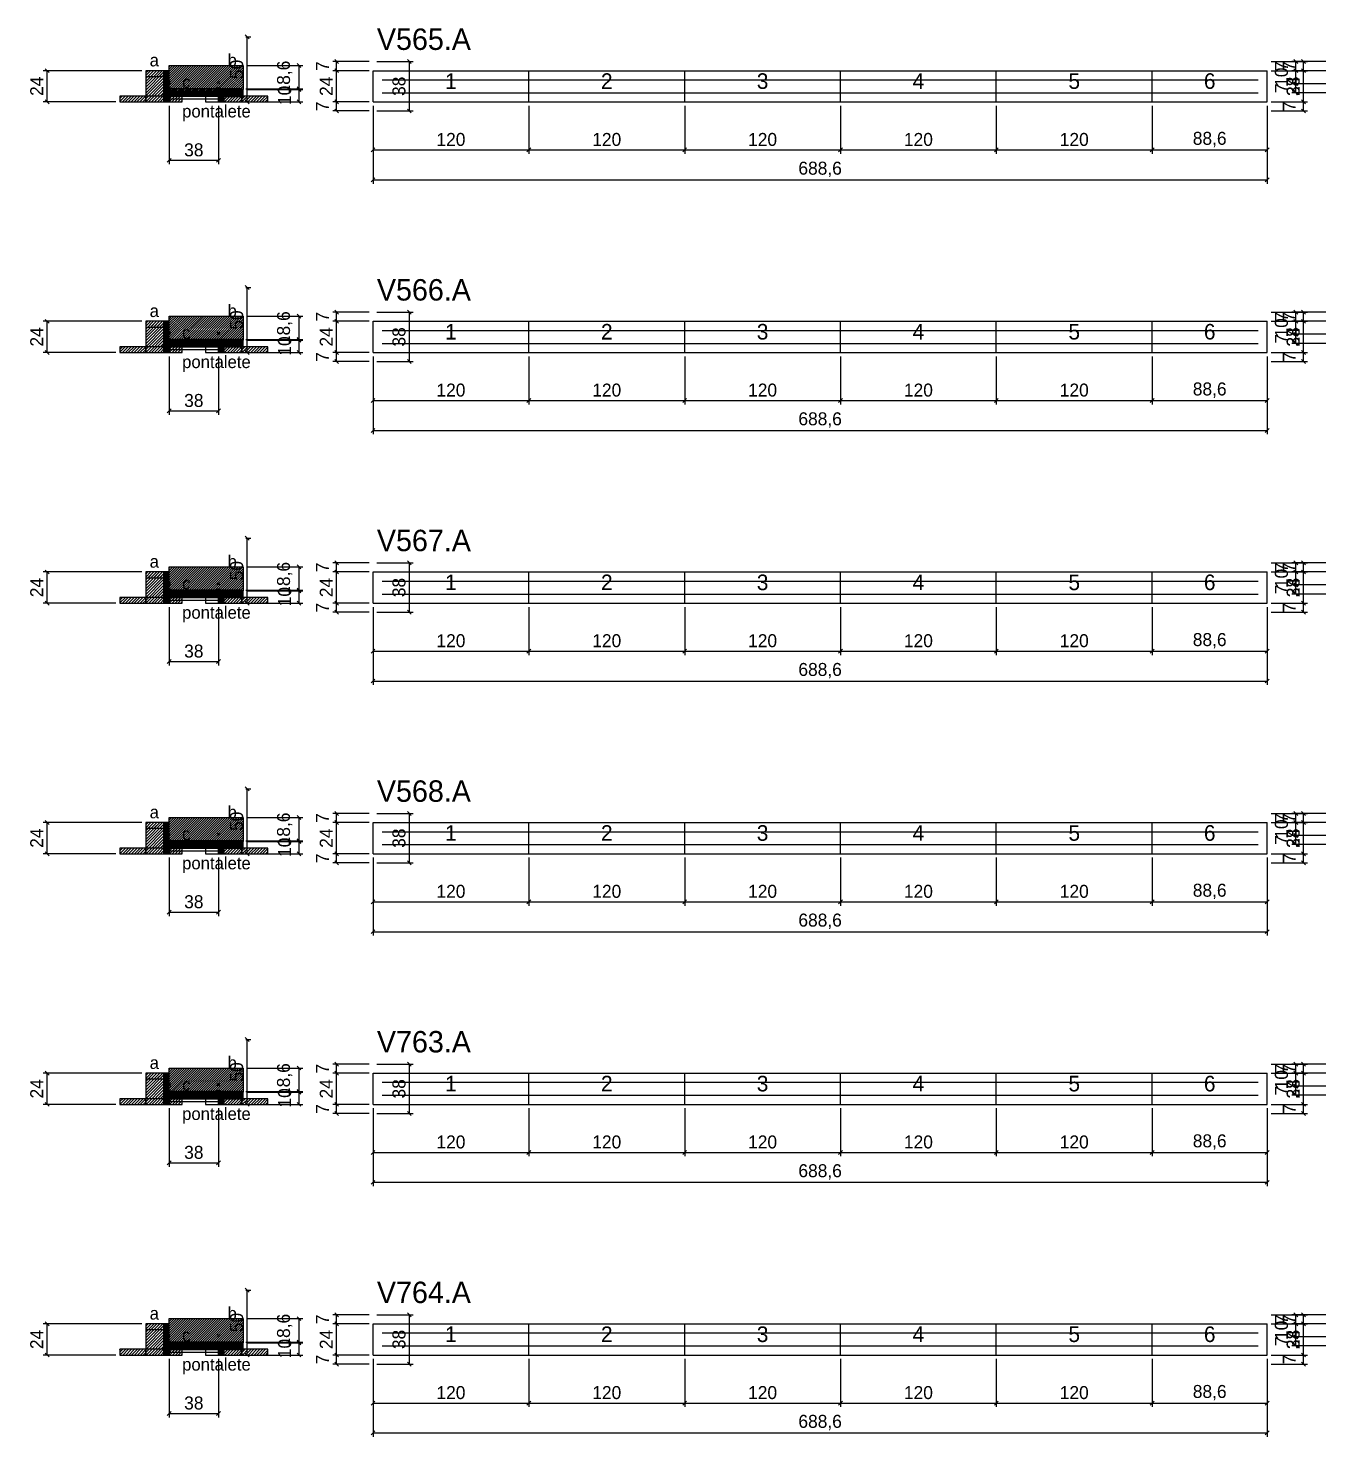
# Model space of a CAD drawing. Extents: x -10500 to 3070, y -6649 to 1250.
# Drawn here: x -69 to 925, y -3754 to -2669 of the extents above; entities that cross this region are included whole.
import ezdxf
from ezdxf.enums import TextEntityAlignment as Align

# ---------------------------------------------------------------- set-up
doc = ezdxf.new("R2010")
doc.units = 0
for name, color, linetype in [('5', 5, 'Continuous'), ('CONCRETO', 251, 'Continuous'), ('COTA', 241, 'Continuous'), ('detalhes', 7, 'Continuous'), ('ESTRUTURACAO', 7, 'Continuous'), ('Hachura', 251, 'Continuous'), ('Madeira', 126, 'Continuous'), ('NOMENCLATURA', 7, 'Continuous'), ('Painéis', 200, 'Continuous'), ('SARR_2.2x7', 40, 'Continuous')]:
    doc.layers.add(name, color=color, linetype=linetype)
doc.dimstyles.new('PAINEL', dxfattribs={"dimtxt": 10, "dimasz": 3, "dimexe": 3, "dimexo": 3, "dimgap": 3, "dimtad": 1, "dimblk": 'OBLIQUE', "dimblk1": 'OBLIQUE', "dimcen": 2.5, "dimclrd": 4, "dimclre": 4, "dimclrt": 240, "dimazin": 3, "dimtfac": 1, "dimtmove": 0, "dimatfit": 3})

# ---------------------------------------------------------------- blocks, each defined once
blk = doc.blocks.new('PAR_ESQ')
for p, q in [((-1, -1), (1, 1)), ((-1, 1), (1, -1))]:
    blk.add_line(p, q)
blk = doc.blocks.new('PAR_FUNDO_ESQ')
for p, q in [((-1, -1), (1, 1)), ((-1, 1), (1, -1))]:
    blk.add_line(p, q)
blk = doc.blocks.new('PAR_FUNDO_DIR')
for p, q in [((-1, -1), (1, 1)), ((-1, 1), (1, -1))]:
    blk.add_line(p, q)
blk = doc.blocks.new('par_int_esq')
for p, q in [((-1, -1), (1, 1)), ((-1, 1), (1, -1))]:
    blk.add_line(p, q)
blk = doc.blocks.new('par_int_dir')
for p, q in [((-1, -1), (1, 1)), ((-1, 1), (1, -1))]:
    blk.add_line(p, q)
blk = doc.blocks.new('_OBLIQUE')
at = {"color": 0, "linetype": 'BYBLOCK'}
blk.add_line((-0.5, -0.5), (0.5, 0.5), dxfattribs=at)

msp = doc.modelspace()

# ---------------------------------------------------------------- hatches: boundary and pattern name
at = {"layer": 'COTA'}
h = msp.add_hatch(dxfattribs=at)
h.set_pattern_fill('ANSI31', scale=0.4)
h.paths.add_polyline_path([(40, -2718), (40, -2698), (97, -2698), (97, -2716.6), (78, -2716.6), (78, -2718)])
h = msp.add_hatch(dxfattribs=at)
h.set_pattern_fill('ANSI31', scale=0.4)
h.paths.add_polyline_path([(40, -2911), (40, -2891), (97, -2891), (97, -2909.6), (78, -2909.6), (78, -2911)])
h = msp.add_hatch(dxfattribs=at)
h.set_pattern_fill('ANSI31', scale=0.4)
h.paths.add_polyline_path([(40, -3104), (40, -3084), (97, -3084), (97, -3102.6), (78, -3102.6), (78, -3104)])
h = msp.add_hatch(dxfattribs=at)
h.set_pattern_fill('ANSI31', scale=0.4)
h.paths.add_polyline_path([(40, -3297), (40, -3277), (97, -3277), (97, -3295.6), (78, -3295.6), (78, -3297)])
h = msp.add_hatch(dxfattribs=at)
h.set_pattern_fill('ANSI31', scale=0.4)
h.paths.add_polyline_path([(40, -3490), (40, -3470), (97, -3470), (97, -3488.6), (78, -3488.6), (78, -3490)])
h = msp.add_hatch(dxfattribs=at)
h.set_pattern_fill('ANSI31', scale=0.4)
h.paths.add_polyline_path([(40, -3683), (40, -3663), (97, -3663), (97, -3681.6), (78, -3681.6), (78, -3683)])
at = {"layer": 'Hachura'}
h = msp.add_hatch(dxfattribs=at)
h.set_pattern_fill('ANSI31', scale=0.5)
h.paths.add_polyline_path([(22, -2726), (36, -2726), (36, -2702), (22, -2702)])
h = msp.add_hatch(dxfattribs=at)
h.set_pattern_fill('ANSI31', scale=0.5)
h.paths.add_polyline_path([(22, -2706.4), (36, -2706.4), (36, -2702), (22, -2702)])
h = msp.add_hatch(dxfattribs=at)
h.set_pattern_fill('SOLID')
h.paths.add_polyline_path([(36, -2726), (40, -2726), (40, -2702), (36, -2702)])
h = msp.add_hatch(dxfattribs=at)
h.set_pattern_fill('ANSI31', scale=0.5)
h.paths.add_polyline_path([(2, -2726), (22, -2726), (22, -2721.6), (2, -2721.6)])
h = msp.add_hatch(dxfattribs=at)
h.set_pattern_fill('SOLID')
h.paths.add_polyline_path([(40, -2721.6), (78, -2721.6), (78, -2718), (40, -2718)])
h = msp.add_hatch(dxfattribs=at)
h.set_pattern_fill('ANSI31', scale=0.5)
h.paths.add_polyline_path([(40, -2726), (50, -2726), (50, -2721.6), (40, -2721.6)])
h = msp.add_hatch(dxfattribs=at)
h.set_pattern_fill('SOLID')
h.paths.add_polyline_path([(78, -2726), (82, -2726), (82, -2716), (78, -2716)])
h = msp.add_hatch(dxfattribs=at)
h.set_pattern_fill('SOLID')
h.paths.add_polyline_path([(78, -2716), (97, -2716), (97, -2722), (78, -2722)])
h = msp.add_hatch(dxfattribs=at)
h.set_pattern_fill('ANSI31', scale=0.5)
h.paths.add_polyline_path([(82, -2726), (96, -2726), (96, -2716), (82, -2716)])
h = msp.add_hatch(dxfattribs=at)
h.set_pattern_fill('ANSI31', scale=0.5)
h.paths.add_polyline_path([(82, -2720.4), (96, -2720.4), (96, -2716), (82, -2716)])
h = msp.add_hatch(dxfattribs=at)
h.set_pattern_fill('ANSI31', scale=0.5)
h.paths.add_polyline_path([(96, -2726), (116, -2726), (116, -2721.6), (96, -2721.6)])
h = msp.add_hatch(dxfattribs=at)
h.set_pattern_fill('ANSI31', scale=0.5)
h.paths.add_polyline_path([(22, -2919), (36, -2919), (36, -2895), (22, -2895)])
h = msp.add_hatch(dxfattribs=at)
h.set_pattern_fill('ANSI31', scale=0.5)
h.paths.add_polyline_path([(22, -2899.4), (36, -2899.4), (36, -2895), (22, -2895)])
h = msp.add_hatch(dxfattribs=at)
h.set_pattern_fill('SOLID')
h.paths.add_polyline_path([(36, -2919), (40, -2919), (40, -2895), (36, -2895)])
h = msp.add_hatch(dxfattribs=at)
h.set_pattern_fill('ANSI31', scale=0.5)
h.paths.add_polyline_path([(2, -2919), (22, -2919), (22, -2914.6), (2, -2914.6)])
h = msp.add_hatch(dxfattribs=at)
h.set_pattern_fill('SOLID')
h.paths.add_polyline_path([(40, -2914.6), (78, -2914.6), (78, -2911), (40, -2911)])
h = msp.add_hatch(dxfattribs=at)
h.set_pattern_fill('ANSI31', scale=0.5)
h.paths.add_polyline_path([(40, -2919), (50, -2919), (50, -2914.6), (40, -2914.6)])
h = msp.add_hatch(dxfattribs=at)
h.set_pattern_fill('SOLID')
h.paths.add_polyline_path([(78, -2919), (82, -2919), (82, -2909), (78, -2909)])
h = msp.add_hatch(dxfattribs=at)
h.set_pattern_fill('SOLID')
h.paths.add_polyline_path([(78, -2909), (97, -2909), (97, -2915), (78, -2915)])
h = msp.add_hatch(dxfattribs=at)
h.set_pattern_fill('ANSI31', scale=0.5)
h.paths.add_polyline_path([(82, -2919), (96, -2919), (96, -2909), (82, -2909)])
h = msp.add_hatch(dxfattribs=at)
h.set_pattern_fill('ANSI31', scale=0.5)
h.paths.add_polyline_path([(82, -2913.4), (96, -2913.4), (96, -2909), (82, -2909)])
h = msp.add_hatch(dxfattribs=at)
h.set_pattern_fill('ANSI31', scale=0.5)
h.paths.add_polyline_path([(96, -2919), (116, -2919), (116, -2914.6), (96, -2914.6)])
h = msp.add_hatch(dxfattribs=at)
h.set_pattern_fill('ANSI31', scale=0.5)
h.paths.add_polyline_path([(22, -3112), (36, -3112), (36, -3088), (22, -3088)])
h = msp.add_hatch(dxfattribs=at)
h.set_pattern_fill('ANSI31', scale=0.5)
h.paths.add_polyline_path([(22, -3092.4), (36, -3092.4), (36, -3088), (22, -3088)])
h = msp.add_hatch(dxfattribs=at)
h.set_pattern_fill('SOLID')
h.paths.add_polyline_path([(36, -3112), (40, -3112), (40, -3088), (36, -3088)])
h = msp.add_hatch(dxfattribs=at)
h.set_pattern_fill('SOLID')
h.paths.add_polyline_path([(78, -3112), (82, -3112), (82, -3102), (78, -3102)])
h = msp.add_hatch(dxfattribs=at)
h.set_pattern_fill('SOLID')
h.paths.add_polyline_path([(78, -3102), (97, -3102), (97, -3108), (78, -3108)])
h = msp.add_hatch(dxfattribs=at)
h.set_pattern_fill('ANSI31', scale=0.5)
h.paths.add_polyline_path([(82, -3112), (96, -3112), (96, -3102), (82, -3102)])
h = msp.add_hatch(dxfattribs=at)
h.set_pattern_fill('ANSI31', scale=0.5)
h.paths.add_polyline_path([(82, -3106.4), (96, -3106.4), (96, -3102), (82, -3102)])
h = msp.add_hatch(dxfattribs=at)
h.set_pattern_fill('ANSI31', scale=0.5)
h.paths.add_polyline_path([(2, -3112), (22, -3112), (22, -3107.6), (2, -3107.6)])
h = msp.add_hatch(dxfattribs=at)
h.set_pattern_fill('SOLID')
h.paths.add_polyline_path([(40, -3107.6), (78, -3107.6), (78, -3104), (40, -3104)])
h = msp.add_hatch(dxfattribs=at)
h.set_pattern_fill('ANSI31', scale=0.5)
h.paths.add_polyline_path([(40, -3112), (50, -3112), (50, -3107.6), (40, -3107.6)])
h = msp.add_hatch(dxfattribs=at)
h.set_pattern_fill('ANSI31', scale=0.5)
h.paths.add_polyline_path([(96, -3112), (116, -3112), (116, -3107.6), (96, -3107.6)])
h = msp.add_hatch(dxfattribs=at)
h.set_pattern_fill('ANSI31', scale=0.5)
h.paths.add_polyline_path([(22, -3305), (36, -3305), (36, -3281), (22, -3281)])
h = msp.add_hatch(dxfattribs=at)
h.set_pattern_fill('ANSI31', scale=0.5)
h.paths.add_polyline_path([(22, -3285.4), (36, -3285.4), (36, -3281), (22, -3281)])
h = msp.add_hatch(dxfattribs=at)
h.set_pattern_fill('SOLID')
h.paths.add_polyline_path([(36, -3305), (40, -3305), (40, -3281), (36, -3281)])
h = msp.add_hatch(dxfattribs=at)
h.set_pattern_fill('SOLID')
h.paths.add_polyline_path([(40, -3300.6), (78, -3300.6), (78, -3297), (40, -3297)])
h = msp.add_hatch(dxfattribs=at)
h.set_pattern_fill('SOLID')
h.paths.add_polyline_path([(78, -3305), (82, -3305), (82, -3295), (78, -3295)])
h = msp.add_hatch(dxfattribs=at)
h.set_pattern_fill('SOLID')
h.paths.add_polyline_path([(78, -3295), (97, -3295), (97, -3301), (78, -3301)])
h = msp.add_hatch(dxfattribs=at)
h.set_pattern_fill('ANSI31', scale=0.5)
h.paths.add_polyline_path([(82, -3305), (96, -3305), (96, -3295), (82, -3295)])
h = msp.add_hatch(dxfattribs=at)
h.set_pattern_fill('ANSI31', scale=0.5)
h.paths.add_polyline_path([(82, -3299.4), (96, -3299.4), (96, -3295), (82, -3295)])
h = msp.add_hatch(dxfattribs=at)
h.set_pattern_fill('ANSI31', scale=0.5)
h.paths.add_polyline_path([(2, -3305), (22, -3305), (22, -3300.6), (2, -3300.6)])
h = msp.add_hatch(dxfattribs=at)
h.set_pattern_fill('ANSI31', scale=0.5)
h.paths.add_polyline_path([(40, -3305), (50, -3305), (50, -3300.6), (40, -3300.6)])
h = msp.add_hatch(dxfattribs=at)
h.set_pattern_fill('ANSI31', scale=0.5)
h.paths.add_polyline_path([(96, -3305), (116, -3305), (116, -3300.6), (96, -3300.6)])
h = msp.add_hatch(dxfattribs=at)
h.set_pattern_fill('ANSI31', scale=0.5)
h.paths.add_polyline_path([(22, -3498), (36, -3498), (36, -3474), (22, -3474)])
h = msp.add_hatch(dxfattribs=at)
h.set_pattern_fill('ANSI31', scale=0.5)
h.paths.add_polyline_path([(22, -3478.4), (36, -3478.4), (36, -3474), (22, -3474)])
h = msp.add_hatch(dxfattribs=at)
h.set_pattern_fill('SOLID')
h.paths.add_polyline_path([(36, -3498), (40, -3498), (40, -3474), (36, -3474)])
h = msp.add_hatch(dxfattribs=at)
h.set_pattern_fill('SOLID')
h.paths.add_polyline_path([(40, -3493.6), (78, -3493.6), (78, -3490), (40, -3490)])
h = msp.add_hatch(dxfattribs=at)
h.set_pattern_fill('SOLID')
h.paths.add_polyline_path([(78, -3498), (82, -3498), (82, -3488), (78, -3488)])
h = msp.add_hatch(dxfattribs=at)
h.set_pattern_fill('SOLID')
h.paths.add_polyline_path([(78, -3488), (97, -3488), (97, -3494), (78, -3494)])
h = msp.add_hatch(dxfattribs=at)
h.set_pattern_fill('ANSI31', scale=0.5)
h.paths.add_polyline_path([(82, -3498), (96, -3498), (96, -3488), (82, -3488)])
h = msp.add_hatch(dxfattribs=at)
h.set_pattern_fill('ANSI31', scale=0.5)
h.paths.add_polyline_path([(82, -3492.4), (96, -3492.4), (96, -3488), (82, -3488)])
h = msp.add_hatch(dxfattribs=at)
h.set_pattern_fill('ANSI31', scale=0.5)
h.paths.add_polyline_path([(2, -3498), (22, -3498), (22, -3493.6), (2, -3493.6)])
h = msp.add_hatch(dxfattribs=at)
h.set_pattern_fill('ANSI31', scale=0.5)
h.paths.add_polyline_path([(40, -3498), (50, -3498), (50, -3493.6), (40, -3493.6)])
h = msp.add_hatch(dxfattribs=at)
h.set_pattern_fill('ANSI31', scale=0.5)
h.paths.add_polyline_path([(96, -3498), (116, -3498), (116, -3493.6), (96, -3493.6)])
h = msp.add_hatch(dxfattribs=at)
h.set_pattern_fill('ANSI31', scale=0.5)
h.paths.add_polyline_path([(22, -3691), (36, -3691), (36, -3667), (22, -3667)])
h = msp.add_hatch(dxfattribs=at)
h.set_pattern_fill('ANSI31', scale=0.5)
h.paths.add_polyline_path([(22, -3671.4), (36, -3671.4), (36, -3667), (22, -3667)])
h = msp.add_hatch(dxfattribs=at)
h.set_pattern_fill('SOLID')
h.paths.add_polyline_path([(36, -3691), (40, -3691), (40, -3667), (36, -3667)])
h = msp.add_hatch(dxfattribs=at)
h.set_pattern_fill('ANSI31', scale=0.5)
h.paths.add_polyline_path([(2, -3691), (22, -3691), (22, -3686.6), (2, -3686.6)])
h = msp.add_hatch(dxfattribs=at)
h.set_pattern_fill('SOLID')
h.paths.add_polyline_path([(40, -3686.6), (78, -3686.6), (78, -3683), (40, -3683)])
h = msp.add_hatch(dxfattribs=at)
h.set_pattern_fill('ANSI31', scale=0.5)
h.paths.add_polyline_path([(40, -3691), (50, -3691), (50, -3686.6), (40, -3686.6)])
h = msp.add_hatch(dxfattribs=at)
h.set_pattern_fill('SOLID')
h.paths.add_polyline_path([(78, -3691), (82, -3691), (82, -3681), (78, -3681)])
h = msp.add_hatch(dxfattribs=at)
h.set_pattern_fill('SOLID')
h.paths.add_polyline_path([(78, -3681), (97, -3681), (97, -3687), (78, -3687)])
h = msp.add_hatch(dxfattribs=at)
h.set_pattern_fill('ANSI31', scale=0.5)
h.paths.add_polyline_path([(82, -3691), (96, -3691), (96, -3681), (82, -3681)])
h = msp.add_hatch(dxfattribs=at)
h.set_pattern_fill('ANSI31', scale=0.5)
h.paths.add_polyline_path([(82, -3685.4), (96, -3685.4), (96, -3681), (82, -3681)])
h = msp.add_hatch(dxfattribs=at)
h.set_pattern_fill('ANSI31', scale=0.5)
h.paths.add_polyline_path([(96, -3691), (116, -3691), (116, -3686.6), (96, -3686.6)])
at = {"layer": 'HACHURACONCRETO'}
h = msp.add_hatch(dxfattribs=at)
h.set_pattern_fill('ANSI31', scale=0.3)
h.paths.add_polyline_path([(40, -2721.6), (78, -2721.6), (78, -2716), (40, -2716)])
h = msp.add_hatch(dxfattribs=at)
h.set_pattern_fill('ANSI31', scale=0.3)
h.paths.add_polyline_path([(40, -2914.6), (78, -2914.6), (78, -2909), (40, -2909)])
h = msp.add_hatch(dxfattribs=at)
h.set_pattern_fill('ANSI31', scale=0.3)
h.paths.add_polyline_path([(40, -3107.6), (78, -3107.6), (78, -3102), (40, -3102)])
h = msp.add_hatch(dxfattribs=at)
h.set_pattern_fill('ANSI31', scale=0.3)
h.paths.add_polyline_path([(40, -3300.6), (78, -3300.6), (78, -3295), (40, -3295)])
h = msp.add_hatch(dxfattribs=at)
h.set_pattern_fill('ANSI31', scale=0.3)
h.paths.add_polyline_path([(40, -3493.6), (78, -3493.6), (78, -3488), (40, -3488)])
h = msp.add_hatch(dxfattribs=at)
h.set_pattern_fill('ANSI31', scale=0.3)
h.paths.add_polyline_path([(40, -3686.6), (78, -3686.6), (78, -3681), (40, -3681)])

# ---------------------------------------------------------------- linework, layer by layer
at = {"layer": 'BARRA_ANCORAGEM'}
for p, q in [((40, -2718.3), (78, -2718.3)), ((40, -2720.3), (40, -2718.3)), ((40, -2720.3), (78, -2720.3)), ((40, -2721.7), (78, -2721.7)), ((40, -2723.7), (40, -2721.7)), ((78, -2720.3), (78, -2718.3)), ((78, -2723.7), (78, -2721.7)), ((40, -2723.7), (78, -2723.7)), ((40, -2911.3), (78, -2911.3)), ((40, -2913.3), (40, -2911.3)), ((40, -2913.3), (78, -2913.3)), ((40, -2914.7), (78, -2914.7)), ((40, -2916.7), (40, -2914.7)), ((40, -2916.7), (78, -2916.7)), ((78, -2913.3), (78, -2911.3)), ((78, -2916.7), (78, -2914.7)), ((40, -3104.3), (78, -3104.3)), ((40, -3106.3), (40, -3104.3)), ((40, -3106.3), (78, -3106.3)), ((40, -3107.7), (78, -3107.7)), ((40, -3109.7), (40, -3107.7)), ((40, -3109.7), (78, -3109.7)), ((78, -3106.3), (78, -3104.3)), ((78, -3109.7), (78, -3107.7)), ((40, -3297.3), (78, -3297.3)), ((40, -3299.3), (40, -3297.3)), ((78, -3299.3), (78, -3297.3)), ((40, -3299.3), (78, -3299.3)), ((40, -3300.7), (78, -3300.7)), ((40, -3302.7), (40, -3300.7)), ((40, -3302.7), (78, -3302.7)), ((78, -3302.7), (78, -3300.7)), ((40, -3490.3), (78, -3490.3)), ((40, -3492.3), (40, -3490.3)), ((40, -3492.3), (78, -3492.3)), ((78, -3492.3), (78, -3490.3)), ((40, -3493.7), (78, -3493.7)), ((40, -3495.7), (40, -3493.7)), ((40, -3495.7), (78, -3495.7)), ((78, -3495.7), (78, -3493.7)), ((40, -3683.3), (78, -3683.3)), ((40, -3685.3), (40, -3683.3)), ((40, -3685.3), (78, -3685.3)), ((40, -3686.7), (78, -3686.7)), ((40, -3688.7), (40, -3686.7)), ((78, -3685.3), (78, -3683.3)), ((78, -3688.7), (78, -3686.7)), ((40, -3688.7), (78, -3688.7))]:
    msp.add_line(p, q, dxfattribs=at)
at = {"layer": 'CONCRETO'}
for points in [[(40, -2718), (40, -2698), (97, -2698), (97, -2716.6), (78, -2716.6), (78, -2718)], [(40, -2911), (40, -2891), (97, -2891), (97, -2909.6), (78, -2909.6), (78, -2911)], [(40, -3104), (40, -3084), (97, -3084), (97, -3102.6), (78, -3102.6), (78, -3104)], [(40, -3297), (40, -3277), (97, -3277), (97, -3295.6), (78, -3295.6), (78, -3297)], [(40, -3490), (40, -3470), (97, -3470), (97, -3488.6), (78, -3488.6), (78, -3490)], [(40, -3683), (40, -3663), (97, -3663), (97, -3681.6), (78, -3681.6), (78, -3683)]]:
    msp.add_lwpolyline(points, close=True, dxfattribs=at)
at = {"layer": 'HACHURACONCRETO'}
for points in [[(40, -2721.6), (78, -2721.6), (78, -2716), (40, -2716)], [(40, -2914.6), (78, -2914.6), (78, -2909), (40, -2909)], [(40, -3107.6), (78, -3107.6), (78, -3102), (40, -3102)], [(40, -3300.6), (78, -3300.6), (78, -3295), (40, -3295)], [(40, -3493.6), (78, -3493.6), (78, -3488), (40, -3488)], [(40, -3686.6), (78, -3686.6), (78, -3681), (40, -3681)]]:
    msp.add_lwpolyline(points, close=True, dxfattribs=at)
at = {"layer": 'Madeira'}
for points in [[(22, -2726), (36, -2726), (36, -2702), (22, -2702)], [(22, -2706.4), (36, -2706.4), (36, -2702), (22, -2702)], [(2, -2726), (22, -2726), (22, -2721.6), (2, -2721.6)], [(22, -2726), (36, -2726), (36, -2721.6), (22, -2721.6)], [(40, -2726), (50, -2726), (50, -2721.6), (40, -2721.6)], [(68, -2726), (78, -2726), (78, -2721.6), (68, -2721.6)], [(82, -2726), (96, -2726), (96, -2716), (82, -2716)], [(82, -2720.4), (96, -2720.4), (96, -2716), (82, -2716)], [(96, -2726), (116, -2726), (116, -2721.6), (96, -2721.6)], [(22, -2919), (36, -2919), (36, -2895), (22, -2895)], [(22, -2899.4), (36, -2899.4), (36, -2895), (22, -2895)], [(2, -2919), (22, -2919), (22, -2914.6), (2, -2914.6)], [(22, -2919), (36, -2919), (36, -2914.6), (22, -2914.6)], [(40, -2919), (50, -2919), (50, -2914.6), (40, -2914.6)], [(68, -2919), (78, -2919), (78, -2914.6), (68, -2914.6)], [(82, -2919), (96, -2919), (96, -2909), (82, -2909)], [(82, -2913.4), (96, -2913.4), (96, -2909), (82, -2909)], [(96, -2919), (116, -2919), (116, -2914.6), (96, -2914.6)], [(22, -3112), (36, -3112), (36, -3088), (22, -3088)], [(22, -3092.4), (36, -3092.4), (36, -3088), (22, -3088)], [(82, -3112), (96, -3112), (96, -3102), (82, -3102)], [(82, -3106.4), (96, -3106.4), (96, -3102), (82, -3102)], [(2, -3112), (22, -3112), (22, -3107.6), (2, -3107.6)], [(22, -3112), (36, -3112), (36, -3107.6), (22, -3107.6)], [(40, -3112), (50, -3112), (50, -3107.6), (40, -3107.6)], [(68, -3112), (78, -3112), (78, -3107.6), (68, -3107.6)], [(96, -3112), (116, -3112), (116, -3107.6), (96, -3107.6)], [(22, -3305), (36, -3305), (36, -3281), (22, -3281)], [(22, -3285.4), (36, -3285.4), (36, -3281), (22, -3281)], [(82, -3305), (96, -3305), (96, -3295), (82, -3295)], [(82, -3299.4), (96, -3299.4), (96, -3295), (82, -3295)], [(2, -3305), (22, -3305), (22, -3300.6), (2, -3300.6)], [(22, -3305), (36, -3305), (36, -3300.6), (22, -3300.6)], [(40, -3305), (50, -3305), (50, -3300.6), (40, -3300.6)], [(68, -3305), (78, -3305), (78, -3300.6), (68, -3300.6)], [(96, -3305), (116, -3305), (116, -3300.6), (96, -3300.6)], [(22, -3498), (36, -3498), (36, -3474), (22, -3474)], [(22, -3478.4), (36, -3478.4), (36, -3474), (22, -3474)], [(82, -3498), (96, -3498), (96, -3488), (82, -3488)], [(82, -3492.4), (96, -3492.4), (96, -3488), (82, -3488)], [(2, -3498), (22, -3498), (22, -3493.6), (2, -3493.6)], [(22, -3498), (36, -3498), (36, -3493.6), (22, -3493.6)], [(40, -3498), (50, -3498), (50, -3493.6), (40, -3493.6)], [(68, -3498), (78, -3498), (78, -3493.6), (68, -3493.6)], [(96, -3498), (116, -3498), (116, -3493.6), (96, -3493.6)], [(22, -3691), (36, -3691), (36, -3667), (22, -3667)], [(22, -3671.4), (36, -3671.4), (36, -3667), (22, -3667)], [(2, -3691), (22, -3691), (22, -3686.6), (2, -3686.6)], [(22, -3691), (36, -3691), (36, -3686.6), (22, -3686.6)], [(40, -3691), (50, -3691), (50, -3686.6), (40, -3686.6)], [(68, -3691), (78, -3691), (78, -3686.6), (68, -3686.6)], [(82, -3691), (96, -3691), (96, -3681), (82, -3681)], [(82, -3685.4), (96, -3685.4), (96, -3681), (82, -3681)], [(96, -3691), (116, -3691), (116, -3686.6), (96, -3686.6)]]:
    msp.add_lwpolyline(points, close=True, dxfattribs=at)
at = {"layer": 'Painéis'}
for p, q in [((197, -2702), (317, -2702)), ((197, -2726), (197, -2702)), ((317, -2726), (317, -2702)), ((317, -2726), (317, -2702)), ((317, -2702), (437, -2702)), ((317, -2726), (317, -2702)), ((437, -2726), (437, -2702)), ((437, -2726), (437, -2702)), ((437, -2702), (557, -2702)), ((437, -2726), (437, -2702)), ((557, -2726), (557, -2702)), ((557, -2726), (557, -2702)), ((557, -2702), (677, -2702)), ((557, -2726), (557, -2702)), ((677, -2726), (677, -2702)), ((677, -2726), (677, -2702)), ((677, -2702), (797, -2702)), ((677, -2726), (677, -2702)), ((797, -2726), (797, -2702)), ((797, -2726), (797, -2702)), ((797, -2702), (885.6, -2702)), ((797, -2726), (797, -2702)), ((885.6, -2726), (885.6, -2702)), ((197, -2726), (317, -2726)), ((317, -2726), (437, -2726)), ((437, -2726), (557, -2726)), ((557, -2726), (677, -2726)), ((677, -2726), (797, -2726)), ((797, -2726), (885.6, -2726)), ((197, -2895), (317, -2895)), ((197, -2919), (197, -2895)), ((317, -2919), (317, -2895)), ((317, -2919), (317, -2895)), ((317, -2895), (437, -2895)), ((317, -2919), (317, -2895)), ((437, -2919), (437, -2895)), ((437, -2919), (437, -2895)), ((437, -2895), (557, -2895)), ((437, -2919), (437, -2895)), ((557, -2919), (557, -2895)), ((557, -2919), (557, -2895)), ((557, -2895), (677, -2895)), ((557, -2919), (557, -2895)), ((677, -2919), (677, -2895)), ((677, -2919), (677, -2895)), ((677, -2895), (797, -2895)), ((677, -2919), (677, -2895)), ((797, -2919), (797, -2895)), ((797, -2919), (797, -2895)), ((797, -2895), (885.6, -2895)), ((797, -2919), (797, -2895)), ((885.6, -2919), (885.6, -2895)), ((197, -2919), (317, -2919)), ((317, -2919), (437, -2919)), ((437, -2919), (557, -2919)), ((557, -2919), (677, -2919)), ((677, -2919), (797, -2919)), ((797, -2919), (885.6, -2919)), ((197, -3088), (317, -3088)), ((197, -3112), (197, -3088)), ((317, -3112), (317, -3088)), ((317, -3112), (317, -3088)), ((317, -3088), (437, -3088)), ((317, -3112), (317, -3088)), ((437, -3112), (437, -3088)), ((437, -3112), (437, -3088)), ((437, -3088), (557, -3088)), ((437, -3112), (437, -3088)), ((557, -3112), (557, -3088)), ((557, -3112), (557, -3088)), ((557, -3088), (677, -3088)), ((557, -3112), (557, -3088)), ((677, -3112), (677, -3088)), ((677, -3112), (677, -3088)), ((677, -3088), (797, -3088)), ((677, -3112), (677, -3088)), ((797, -3112), (797, -3088)), ((797, -3112), (797, -3088)), ((797, -3088), (885.6, -3088)), ((797, -3112), (797, -3088)), ((885.6, -3112), (885.6, -3088)), ((197, -3112), (317, -3112)), ((317, -3112), (437, -3112)), ((437, -3112), (557, -3112)), ((557, -3112), (677, -3112)), ((677, -3112), (797, -3112)), ((797, -3112), (885.6, -3112)), ((197, -3281), (317, -3281)), ((197, -3305), (197, -3281)), ((317, -3305), (317, -3281)), ((317, -3305), (317, -3281)), ((317, -3281), (437, -3281)), ((317, -3305), (317, -3281)), ((437, -3305), (437, -3281)), ((437, -3305), (437, -3281)), ((437, -3281), (557, -3281)), ((437, -3305), (437, -3281)), ((557, -3305), (557, -3281)), ((557, -3305), (557, -3281)), ((557, -3281), (677, -3281)), ((557, -3305), (557, -3281)), ((677, -3305), (677, -3281)), ((677, -3305), (677, -3281)), ((677, -3281), (797, -3281)), ((677, -3305), (677, -3281)), ((797, -3305), (797, -3281)), ((797, -3305), (797, -3281)), ((797, -3281), (885.6, -3281)), ((797, -3305), (797, -3281)), ((885.6, -3305), (885.6, -3281)), ((197, -3305), (317, -3305)), ((317, -3305), (437, -3305)), ((437, -3305), (557, -3305)), ((557, -3305), (677, -3305)), ((677, -3305), (797, -3305)), ((797, -3305), (885.6, -3305)), ((197, -3474), (317, -3474)), ((197, -3498), (197, -3474)), ((317, -3498), (317, -3474)), ((317, -3498), (317, -3474)), ((317, -3474), (437, -3474)), ((317, -3498), (317, -3474)), ((437, -3498), (437, -3474)), ((437, -3498), (437, -3474)), ((437, -3474), (557, -3474)), ((437, -3498), (437, -3474)), ((557, -3498), (557, -3474)), ((557, -3498), (557, -3474)), ((557, -3474), (677, -3474)), ((557, -3498), (557, -3474)), ((677, -3498), (677, -3474)), ((677, -3498), (677, -3474)), ((677, -3474), (797, -3474)), ((677, -3498), (677, -3474)), ((797, -3498), (797, -3474)), ((797, -3498), (797, -3474)), ((797, -3474), (885.6, -3474)), ((797, -3498), (797, -3474)), ((885.6, -3498), (885.6, -3474)), ((197, -3498), (317, -3498)), ((317, -3498), (437, -3498)), ((437, -3498), (557, -3498)), ((557, -3498), (677, -3498)), ((677, -3498), (797, -3498)), ((797, -3498), (885.6, -3498)), ((197, -3667), (317, -3667)), ((197, -3691), (197, -3667)), ((317, -3691), (317, -3667)), ((317, -3691), (317, -3667)), ((317, -3667), (437, -3667)), ((317, -3691), (317, -3667)), ((437, -3691), (437, -3667)), ((437, -3691), (437, -3667)), ((437, -3667), (557, -3667)), ((437, -3691), (437, -3667)), ((557, -3691), (557, -3667)), ((557, -3691), (557, -3667)), ((557, -3667), (677, -3667)), ((557, -3691), (557, -3667)), ((677, -3691), (677, -3667)), ((677, -3691), (677, -3667)), ((677, -3667), (797, -3667)), ((677, -3691), (677, -3667)), ((797, -3691), (797, -3667)), ((797, -3691), (797, -3667)), ((797, -3667), (885.6, -3667)), ((797, -3691), (797, -3667)), ((885.6, -3691), (885.6, -3667)), ((197, -3691), (317, -3691)), ((317, -3691), (437, -3691)), ((437, -3691), (557, -3691)), ((557, -3691), (677, -3691)), ((677, -3691), (797, -3691)), ((797, -3691), (885.6, -3691))]:
    msp.add_line(p, q, dxfattribs=at)
for points in [[(36, -2726), (40, -2726), (40, -2702), (36, -2702)], [(40, -2721.6), (78, -2721.6), (78, -2718), (40, -2718)], [(78, -2726), (82, -2726), (82, -2716), (78, -2716)], [(78, -2716), (97, -2716), (97, -2716.6), (78, -2716.6)], [(36, -2919), (40, -2919), (40, -2895), (36, -2895)], [(40, -2914.6), (78, -2914.6), (78, -2911), (40, -2911)], [(78, -2919), (82, -2919), (82, -2909), (78, -2909)], [(78, -2909), (97, -2909), (97, -2909.6), (78, -2909.6)], [(36, -3112), (40, -3112), (40, -3088), (36, -3088)], [(78, -3112), (82, -3112), (82, -3102), (78, -3102)], [(78, -3102), (97, -3102), (97, -3102.6), (78, -3102.6)], [(40, -3107.6), (78, -3107.6), (78, -3104), (40, -3104)], [(36, -3305), (40, -3305), (40, -3281), (36, -3281)], [(40, -3300.6), (78, -3300.6), (78, -3297), (40, -3297)], [(78, -3305), (82, -3305), (82, -3295), (78, -3295)], [(78, -3295), (97, -3295), (97, -3295.6), (78, -3295.6)], [(36, -3498), (40, -3498), (40, -3474), (36, -3474)], [(40, -3493.6), (78, -3493.6), (78, -3490), (40, -3490)], [(78, -3498), (82, -3498), (82, -3488), (78, -3488)], [(78, -3488), (97, -3488), (97, -3488.6), (78, -3488.6)], [(36, -3691), (40, -3691), (40, -3667), (36, -3667)], [(40, -3686.6), (78, -3686.6), (78, -3683), (40, -3683)], [(78, -3691), (82, -3691), (82, -3681), (78, -3681)], [(78, -3681), (97, -3681), (97, -3681.6), (78, -3681.6)]]:
    msp.add_lwpolyline(points, close=True, dxfattribs=at)
at = {"layer": 'SARR_2.2x7'}
for points in [[(204, -2709), (317, -2709)], [(204, -2709), (317, -2709)], [(317, -2709), (437, -2709)], [(317, -2709), (437, -2709)], [(437, -2709), (557, -2709)], [(437, -2709), (557, -2709)], [(557, -2709), (677, -2709)], [(557, -2709), (677, -2709)], [(677, -2709), (797, -2709)], [(677, -2709), (797, -2709)], [(797, -2709), (878.6, -2709)], [(797, -2709), (878.6, -2709)], [(204, -2719), (317, -2719)], [(204, -2719), (317, -2719)], [(317, -2719), (437, -2719)], [(317, -2719), (437, -2719)], [(437, -2719), (557, -2719)], [(437, -2719), (557, -2719)], [(557, -2719), (677, -2719)], [(557, -2719), (677, -2719)], [(677, -2719), (797, -2719)], [(677, -2719), (797, -2719)], [(797, -2719), (878.6, -2719)], [(797, -2719), (878.6, -2719)], [(204, -2902), (317, -2902)], [(204, -2902), (317, -2902)], [(317, -2902), (437, -2902)], [(317, -2902), (437, -2902)], [(437, -2902), (557, -2902)], [(437, -2902), (557, -2902)], [(557, -2902), (677, -2902)], [(557, -2902), (677, -2902)], [(677, -2902), (797, -2902)], [(677, -2902), (797, -2902)], [(797, -2902), (878.6, -2902)], [(797, -2902), (878.6, -2902)], [(204, -2912), (317, -2912)], [(204, -2912), (317, -2912)], [(317, -2912), (437, -2912)], [(317, -2912), (437, -2912)], [(437, -2912), (557, -2912)], [(437, -2912), (557, -2912)], [(557, -2912), (677, -2912)], [(557, -2912), (677, -2912)], [(677, -2912), (797, -2912)], [(677, -2912), (797, -2912)], [(797, -2912), (878.6, -2912)], [(797, -2912), (878.6, -2912)], [(204, -3095), (317, -3095)], [(204, -3095), (317, -3095)], [(317, -3095), (437, -3095)], [(317, -3095), (437, -3095)], [(437, -3095), (557, -3095)], [(437, -3095), (557, -3095)], [(557, -3095), (677, -3095)], [(557, -3095), (677, -3095)], [(677, -3095), (797, -3095)], [(677, -3095), (797, -3095)], [(797, -3095), (878.6, -3095)], [(797, -3095), (878.6, -3095)], [(204, -3105), (317, -3105)], [(204, -3105), (317, -3105)], [(317, -3105), (437, -3105)], [(317, -3105), (437, -3105)], [(437, -3105), (557, -3105)], [(437, -3105), (557, -3105)], [(557, -3105), (677, -3105)], [(557, -3105), (677, -3105)], [(677, -3105), (797, -3105)], [(677, -3105), (797, -3105)], [(797, -3105), (878.6, -3105)], [(797, -3105), (878.6, -3105)], [(204, -3288), (317, -3288)], [(204, -3288), (317, -3288)], [(317, -3288), (437, -3288)], [(317, -3288), (437, -3288)], [(437, -3288), (557, -3288)], [(437, -3288), (557, -3288)], [(557, -3288), (677, -3288)], [(557, -3288), (677, -3288)], [(677, -3288), (797, -3288)], [(677, -3288), (797, -3288)], [(797, -3288), (878.6, -3288)], [(797, -3288), (878.6, -3288)], [(204, -3298), (317, -3298)], [(204, -3298), (317, -3298)], [(317, -3298), (437, -3298)], [(317, -3298), (437, -3298)], [(437, -3298), (557, -3298)], [(437, -3298), (557, -3298)], [(557, -3298), (677, -3298)], [(557, -3298), (677, -3298)], [(677, -3298), (797, -3298)], [(677, -3298), (797, -3298)], [(797, -3298), (878.6, -3298)], [(797, -3298), (878.6, -3298)], [(204, -3481), (317, -3481)], [(204, -3481), (317, -3481)], [(317, -3481), (437, -3481)], [(317, -3481), (437, -3481)], [(437, -3481), (557, -3481)], [(437, -3481), (557, -3481)], [(557, -3481), (677, -3481)], [(557, -3481), (677, -3481)], [(677, -3481), (797, -3481)], [(677, -3481), (797, -3481)], [(797, -3481), (878.6, -3481)], [(797, -3481), (878.6, -3481)], [(204, -3491), (317, -3491)], [(204, -3491), (317, -3491)], [(317, -3491), (437, -3491)], [(317, -3491), (437, -3491)], [(437, -3491), (557, -3491)], [(437, -3491), (557, -3491)], [(557, -3491), (677, -3491)], [(557, -3491), (677, -3491)], [(677, -3491), (797, -3491)], [(677, -3491), (797, -3491)], [(797, -3491), (878.6, -3491)], [(797, -3491), (878.6, -3491)], [(204, -3674), (317, -3674)], [(204, -3674), (317, -3674)], [(317, -3674), (437, -3674)], [(317, -3674), (437, -3674)], [(437, -3674), (557, -3674)], [(437, -3674), (557, -3674)], [(557, -3674), (677, -3674)], [(557, -3674), (677, -3674)], [(677, -3674), (797, -3674)], [(677, -3674), (797, -3674)], [(797, -3674), (878.6, -3674)], [(797, -3674), (878.6, -3674)], [(204, -3684), (317, -3684)], [(204, -3684), (317, -3684)], [(317, -3684), (437, -3684)], [(317, -3684), (437, -3684)], [(437, -3684), (557, -3684)], [(437, -3684), (557, -3684)], [(557, -3684), (677, -3684)], [(557, -3684), (677, -3684)], [(677, -3684), (797, -3684)], [(677, -3684), (797, -3684)], [(797, -3684), (878.6, -3684)], [(797, -3684), (878.6, -3684)]]:
    msp.add_lwpolyline(points, dxfattribs=at)
at = {"layer": 'SARRAFO_2_2X7'}
for p, q in [((36, -2711.2), (36, -2706.8)), ((36, -2706.8), (40, -2706.8)), ((36, -2711.2), (40, -2711.2)), ((40, -2711.2), (40, -2706.8)), ((36, -2721.2), (36, -2716.8)), ((36, -2716.8), (40, -2716.8)), ((36, -2721.2), (40, -2721.2)), ((40, -2721.2), (40, -2716.8)), ((78, -2723.2), (78, -2718.8)), ((78, -2718.8), (82, -2718.8)), ((82, -2723.2), (82, -2718.8)), ((78, -2723.2), (82, -2723.2)), ((36, -2904.2), (36, -2899.8)), ((36, -2899.8), (40, -2899.8)), ((36, -2904.2), (40, -2904.2)), ((40, -2904.2), (40, -2899.8)), ((36, -2914.2), (36, -2909.8)), ((36, -2909.8), (40, -2909.8)), ((36, -2914.2), (40, -2914.2)), ((40, -2914.2), (40, -2909.8)), ((78, -2916.2), (78, -2911.8)), ((78, -2911.8), (82, -2911.8)), ((78, -2916.2), (82, -2916.2)), ((82, -2916.2), (82, -2911.8)), ((36, -3097.2), (36, -3092.8)), ((36, -3092.8), (40, -3092.8)), ((36, -3097.2), (40, -3097.2)), ((40, -3097.2), (40, -3092.8)), ((36, -3107.2), (36, -3102.8)), ((36, -3102.8), (40, -3102.8)), ((36, -3107.2), (40, -3107.2)), ((40, -3107.2), (40, -3102.8)), ((78, -3109.2), (78, -3104.8)), ((78, -3104.8), (82, -3104.8)), ((78, -3109.2), (82, -3109.2)), ((82, -3109.2), (82, -3104.8)), ((36, -3290.2), (36, -3285.8)), ((36, -3285.8), (40, -3285.8)), ((40, -3290.2), (40, -3285.8)), ((36, -3290.2), (40, -3290.2)), ((36, -3300.2), (36, -3295.8)), ((36, -3295.8), (40, -3295.8)), ((40, -3300.2), (40, -3295.8)), ((36, -3300.2), (40, -3300.2)), ((78, -3302.2), (78, -3297.8)), ((78, -3297.8), (82, -3297.8)), ((78, -3302.2), (82, -3302.2)), ((82, -3302.2), (82, -3297.8)), ((36, -3483.2), (36, -3478.8)), ((36, -3478.8), (40, -3478.8)), ((40, -3483.2), (40, -3478.8)), ((36, -3483.2), (40, -3483.2)), ((36, -3493.2), (36, -3488.8)), ((36, -3488.8), (40, -3488.8)), ((40, -3493.2), (40, -3488.8)), ((78, -3495.2), (78, -3490.8)), ((78, -3490.8), (82, -3490.8)), ((82, -3495.2), (82, -3490.8)), ((36, -3493.2), (40, -3493.2)), ((78, -3495.2), (82, -3495.2)), ((36, -3676.2), (36, -3671.8)), ((36, -3671.8), (40, -3671.8)), ((36, -3676.2), (40, -3676.2)), ((40, -3676.2), (40, -3671.8)), ((36, -3686.2), (36, -3681.8)), ((36, -3681.8), (40, -3681.8)), ((36, -3686.2), (40, -3686.2)), ((40, -3686.2), (40, -3681.8)), ((78, -3688.2), (78, -3683.8)), ((78, -3683.8), (82, -3683.8)), ((82, -3688.2), (82, -3683.8)), ((78, -3688.2), (82, -3688.2))]:
    msp.add_line(p, q, dxfattribs=at)

# ---------------------------------------------------------------- block references
at = {"layer": 'Painéis'}
for name, p in [('par_int_esq', (40, -2711)), ('par_int_dir', (78, -2711)), ('PAR_ESQ', (36, -2721)), ('PAR_FUNDO_ESQ', (40, -2716)), ('PAR_FUNDO_DIR', (78, -2716)), ('par_int_esq', (40, -2904)), ('par_int_dir', (78, -2904)), ('PAR_ESQ', (36, -2914)), ('PAR_FUNDO_ESQ', (40, -2909)), ('PAR_FUNDO_DIR', (78, -2909)), ('par_int_esq', (40, -3097)), ('PAR_FUNDO_ESQ', (40, -3102)), ('par_int_dir', (78, -3097)), ('PAR_FUNDO_DIR', (78, -3102)), ('PAR_ESQ', (36, -3107)), ('par_int_esq', (40, -3290)), ('PAR_FUNDO_ESQ', (40, -3295)), ('par_int_dir', (78, -3290)), ('PAR_FUNDO_DIR', (78, -3295)), ('PAR_ESQ', (36, -3300)), ('par_int_esq', (40, -3483)), ('par_int_dir', (78, -3483)), ('PAR_ESQ', (36, -3493)), ('PAR_FUNDO_ESQ', (40, -3488)), ('PAR_FUNDO_DIR', (78, -3488)), ('par_int_esq', (40, -3676)), ('par_int_dir', (78, -3676)), ('PAR_ESQ', (36, -3686)), ('PAR_FUNDO_ESQ', (40, -3681)), ('PAR_FUNDO_DIR', (78, -3681))]:
    msp.add_blockref(name, p, dxfattribs=at)

# ---------------------------------------------------------------- texts
at = {"layer": '5'}
for s, p in [('1', (257, -2710)), ('2', (377, -2710)), ('3', (497, -2710)), ('4', (617, -2710)), ('5', (737, -2710)), ('6', (841.3, -2710)), ('1', (257, -2903)), ('2', (377, -2903)), ('3', (497, -2903)), ('4', (617, -2903)), ('5', (737, -2903)), ('6', (841.3, -2903)), ('1', (257, -3096)), ('2', (377, -3096)), ('3', (497, -3096)), ('4', (617, -3096)), ('5', (737, -3096)), ('6', (841.3, -3096)), ('1', (257, -3289)), ('2', (377, -3289)), ('3', (497, -3289)), ('4', (617, -3289)), ('5', (737, -3289)), ('6', (841.3, -3289)), ('1', (257, -3482)), ('2', (377, -3482)), ('3', (497, -3482)), ('4', (617, -3482)), ('5', (737, -3482)), ('6', (841.3, -3482)), ('1', (257, -3675)), ('2', (377, -3675)), ('3', (497, -3675)), ('4', (617, -3675)), ('5', (737, -3675)), ('6', (841.3, -3675))]:
    msp.add_text(s, height=12, dxfattribs=at).set_placement(p, align=Align.MIDDLE_CENTER)
at = {"layer": 'detalhes'}
for s, p in [('b', (85, -2698.7)), ('a', (25, -2698.7)), ('c', (50, -2715.5)), ('a', (25, -2891.7)), ('b', (85, -2891.7)), ('c', (50, -2908.5)), ('a', (25, -3084.7)), ('b', (85, -3084.7)), ('c', (50, -3101.5)), ('a', (25, -3277.7)), ('b', (85, -3277.7)), ('c', (50, -3294.5)), ('a', (25, -3470.7)), ('b', (85, -3470.7)), ('c', (50, -3487.5)), ('b', (85, -3663.7)), ('a', (25, -3663.7)), ('c', (50, -3680.5))]:
    msp.add_text(s, height=9.6, dxfattribs=at).set_placement(p)
at = {"layer": 'ESTRUTURACAO'}
for p in [(50, -2738), (50, -2931), (50, -3124), (50, -3317), (50, -3510), (50, -3703)]:
    msp.add_text('pontalete', height=9.6, dxfattribs=at).set_placement(p)
at = {"layer": 'NOMENCLATURA'}
for s, p in [('V565.A', (200, -2686)), ('V566.A', (200, -2879)), ('V567.A', (200, -3072)), ('V568.A', (200, -3265)), ('V763.A', (200, -3458)), ('V764.A', (200, -3651))]:
    msp.add_text(s, height=16.5, dxfattribs=at).set_placement(p)

# ---------------------------------------------------------------- dimensions: what is measured, and where the dimension line sits
at = {"layer": 'COTA'}
for base, p1, p2 in [((100, -2726), (96, -2726), (96, -2676)), ((-54, -2726), (2, -2726), (22, -2702)), ((140, -2716.6), (97, -2716.6), (97, -2698)), ((169, -2702), (197, -2702), (197, -2695)), ((169, -2726), (197, -2726), (197, -2702)), ((225, -2733), (197, -2733), (197, -2695)), ((913.6, -2733), (885.6, -2733), (885.6, -2695)), ((913.6, -2702), (885.6, -2702), (885.6, -2695)), ((913.6, -2726), (885.6, -2726), (885.6, -2702)), ((907.6, -2702), (935.6, -2702), (935.6, -2695)), ((907.6, -2712), (935.6, -2712), (935.6, -2702)), ((907.6, -2719), (935.6, -2719), (935.6, -2712)), ((140, -2726), (96, -2726), (96, -2716)), ((169, -2733), (197, -2733), (197, -2726)), ((913.6, -2733), (885.6, -2733), (885.6, -2726)), ((100, -2919), (96, -2919), (96, -2869)), ((-54, -2919), (2, -2919), (22, -2895)), ((140, -2909.6), (97, -2909.6), (97, -2891)), ((169, -2895), (197, -2895), (197, -2888)), ((169, -2919), (197, -2919), (197, -2895)), ((225, -2926), (197, -2926), (197, -2888)), ((913.6, -2926), (885.6, -2926), (885.6, -2888)), ((913.6, -2895), (885.6, -2895), (885.6, -2888)), ((913.6, -2919), (885.6, -2919), (885.6, -2895)), ((907.6, -2895), (935.6, -2895), (935.6, -2888)), ((907.6, -2905), (935.6, -2905), (935.6, -2895)), ((140, -2919), (96, -2919), (96, -2909)), ((907.6, -2912), (935.6, -2912), (935.6, -2905)), ((169, -2926), (197, -2926), (197, -2919)), ((913.6, -2926), (885.6, -2926), (885.6, -2919)), ((100, -3112), (96, -3112), (96, -3062)), ((140, -3102.6), (97, -3102.6), (97, -3084)), ((169, -3088), (197, -3088), (197, -3081)), ((225, -3119), (197, -3119), (197, -3081)), ((913.6, -3119), (885.6, -3119), (885.6, -3081)), ((913.6, -3088), (885.6, -3088), (885.6, -3081)), ((907.6, -3088), (935.6, -3088), (935.6, -3081)), ((-54, -3112), (2, -3112), (22, -3088)), ((169, -3112), (197, -3112), (197, -3088)), ((913.6, -3112), (885.6, -3112), (885.6, -3088)), ((907.6, -3098), (935.6, -3098), (935.6, -3088)), ((140, -3112), (96, -3112), (96, -3102)), ((907.6, -3105), (935.6, -3105), (935.6, -3098)), ((169, -3119), (197, -3119), (197, -3112)), ((913.6, -3119), (885.6, -3119), (885.6, -3112)), ((100, -3305), (96, -3305), (96, -3255)), ((140, -3295.6), (97, -3295.6), (97, -3277)), ((169, -3281), (197, -3281), (197, -3274)), ((225, -3312), (197, -3312), (197, -3274)), ((913.6, -3312), (885.6, -3312), (885.6, -3274)), ((913.6, -3281), (885.6, -3281), (885.6, -3274)), ((907.6, -3281), (935.6, -3281), (935.6, -3274)), ((-54, -3305), (2, -3305), (22, -3281)), ((169, -3305), (197, -3305), (197, -3281)), ((913.6, -3305), (885.6, -3305), (885.6, -3281)), ((907.6, -3291), (935.6, -3291), (935.6, -3281)), ((140, -3305), (96, -3305), (96, -3295)), ((907.6, -3298), (935.6, -3298), (935.6, -3291)), ((169, -3312), (197, -3312), (197, -3305)), ((913.6, -3312), (885.6, -3312), (885.6, -3305)), ((100, -3498), (96, -3498), (96, -3448)), ((140, -3488.6), (97, -3488.6), (97, -3470)), ((169, -3474), (197, -3474), (197, -3467)), ((225, -3505), (197, -3505), (197, -3467)), ((913.6, -3505), (885.6, -3505), (885.6, -3467)), ((913.6, -3474), (885.6, -3474), (885.6, -3467)), ((907.6, -3474), (935.6, -3474), (935.6, -3467)), ((-54, -3498), (2, -3498), (22, -3474)), ((169, -3498), (197, -3498), (197, -3474)), ((913.6, -3498), (885.6, -3498), (885.6, -3474)), ((907.6, -3484), (935.6, -3484), (935.6, -3474)), ((140, -3498), (96, -3498), (96, -3488)), ((907.6, -3491), (935.6, -3491), (935.6, -3484)), ((169, -3505), (197, -3505), (197, -3498)), ((913.6, -3505), (885.6, -3505), (885.6, -3498)), ((100, -3691), (96, -3691), (96, -3641)), ((-54, -3691), (2, -3691), (22, -3667)), ((140, -3681.6), (97, -3681.6), (97, -3663)), ((169, -3667), (197, -3667), (197, -3660)), ((169, -3691), (197, -3691), (197, -3667)), ((225, -3698), (197, -3698), (197, -3660)), ((913.6, -3698), (885.6, -3698), (885.6, -3660)), ((913.6, -3667), (885.6, -3667), (885.6, -3660)), ((913.6, -3691), (885.6, -3691), (885.6, -3667)), ((907.6, -3667), (935.6, -3667), (935.6, -3660)), ((907.6, -3677), (935.6, -3677), (935.6, -3667)), ((907.6, -3684), (935.6, -3684), (935.6, -3677)), ((140, -3691), (96, -3691), (96, -3681)), ((169, -3698), (197, -3698), (197, -3691)), ((913.6, -3698), (885.6, -3698), (885.6, -3691))]:
    msp.add_linear_dim(base=base, p1=p1, p2=p2, angle=90, dimstyle='PAINEL', dxfattribs=at).render()
for base, p1, p2 in [((40, -2771), (40, -2726), (78, -2726)), ((197, -2763), (197, -2726), (317, -2726)), ((197, -2786), (197, -2726), (885.6, -2726)), ((317, -2763), (317, -2726), (437, -2726)), ((437, -2763), (437, -2726), (557, -2726)), ((557, -2763), (557, -2726), (677, -2726)), ((677, -2763), (677, -2726), (797, -2726)), ((797, -2763), (797, -2726), (885.6, -2726)), ((40, -2964), (40, -2919), (78, -2919)), ((197, -2956), (197, -2919), (317, -2919)), ((197, -2979), (197, -2919), (885.6, -2919)), ((317, -2956), (317, -2919), (437, -2919)), ((437, -2956), (437, -2919), (557, -2919)), ((557, -2956), (557, -2919), (677, -2919)), ((677, -2956), (677, -2919), (797, -2919)), ((797, -2956), (797, -2919), (885.6, -2919)), ((40, -3157), (40, -3112), (78, -3112)), ((197, -3149), (197, -3112), (317, -3112)), ((197, -3172), (197, -3112), (885.6, -3112)), ((317, -3149), (317, -3112), (437, -3112)), ((437, -3149), (437, -3112), (557, -3112)), ((557, -3149), (557, -3112), (677, -3112)), ((677, -3149), (677, -3112), (797, -3112)), ((797, -3149), (797, -3112), (885.6, -3112)), ((40, -3350), (40, -3305), (78, -3305)), ((197, -3342), (197, -3305), (317, -3305)), ((197, -3365), (197, -3305), (885.6, -3305)), ((317, -3342), (317, -3305), (437, -3305)), ((437, -3342), (437, -3305), (557, -3305)), ((557, -3342), (557, -3305), (677, -3305)), ((677, -3342), (677, -3305), (797, -3305)), ((797, -3342), (797, -3305), (885.6, -3305)), ((40, -3543), (40, -3498), (78, -3498)), ((197, -3535), (197, -3498), (317, -3498)), ((197, -3558), (197, -3498), (885.6, -3498)), ((317, -3535), (317, -3498), (437, -3498)), ((437, -3535), (437, -3498), (557, -3498)), ((557, -3535), (557, -3498), (677, -3498)), ((677, -3535), (677, -3498), (797, -3498)), ((797, -3535), (797, -3498), (885.6, -3498)), ((40, -3736), (40, -3691), (78, -3691)), ((197, -3728), (197, -3691), (317, -3691)), ((197, -3751), (197, -3691), (885.6, -3691)), ((317, -3728), (317, -3691), (437, -3691)), ((437, -3728), (437, -3691), (557, -3691)), ((557, -3728), (557, -3691), (677, -3691)), ((677, -3728), (677, -3691), (797, -3691)), ((797, -3728), (797, -3691), (885.6, -3691))]:
    msp.add_linear_dim(base=base, p1=p1, p2=p2, dimstyle='PAINEL', dxfattribs=at).render()

doc.saveas('drawing.dxf')
